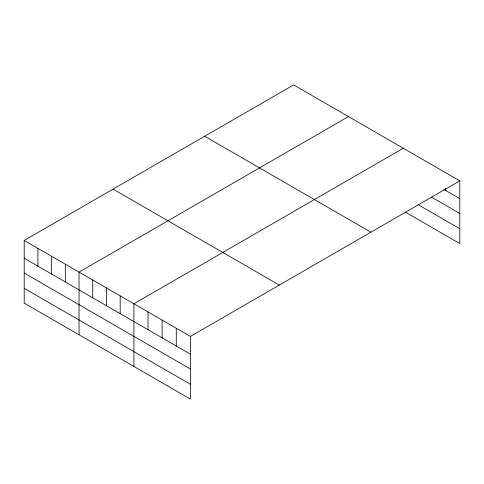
<?xml version="1.0" encoding="UTF-8"?>
<svg xmlns="http://www.w3.org/2000/svg" width="484" height="484" viewBox="0 0 484 484"><rect width="100%" height="100%" fill="white"/><g stroke="black" fill="none" stroke-linecap="round" stroke-linejoin="round"><path stroke-width="0.73" d="M459.8 180.871L293.594 84.912L24.2 240.445L24.2 303.129L190.406 399.088L190.406 336.404L459.8 180.871L459.8 243.555L405.217 212.04M348.444 116.577L79.049 272.111L79.049 334.795M403.287 148.249L133.899 303.777L133.899 366.461M443.743 189.377L459.8 198.646M431.546 197.151L459.8 213.468M418.061 204.635L459.8 228.732M204.696 136.24L370.901 232.199M113.099 189.123L279.304 285.082M24.2 240.445L190.406 336.404M24.2 258.22L190.406 354.179M24.2 273.043L190.406 369.002M24.2 288.307L190.406 384.266M445.673 188.27L445.673 190.49M176.279 328.249L176.279 346.024M162.152 320.093L162.152 337.868M148.025 311.938L148.025 329.713M120.183 295.863L120.183 313.638M106.474 287.944L106.474 305.719M92.759 280.03L92.759 297.805M65.334 264.197L65.334 281.972M51.625 256.278L51.625 274.053M37.909 248.365L37.909 266.139"/></g></svg>
